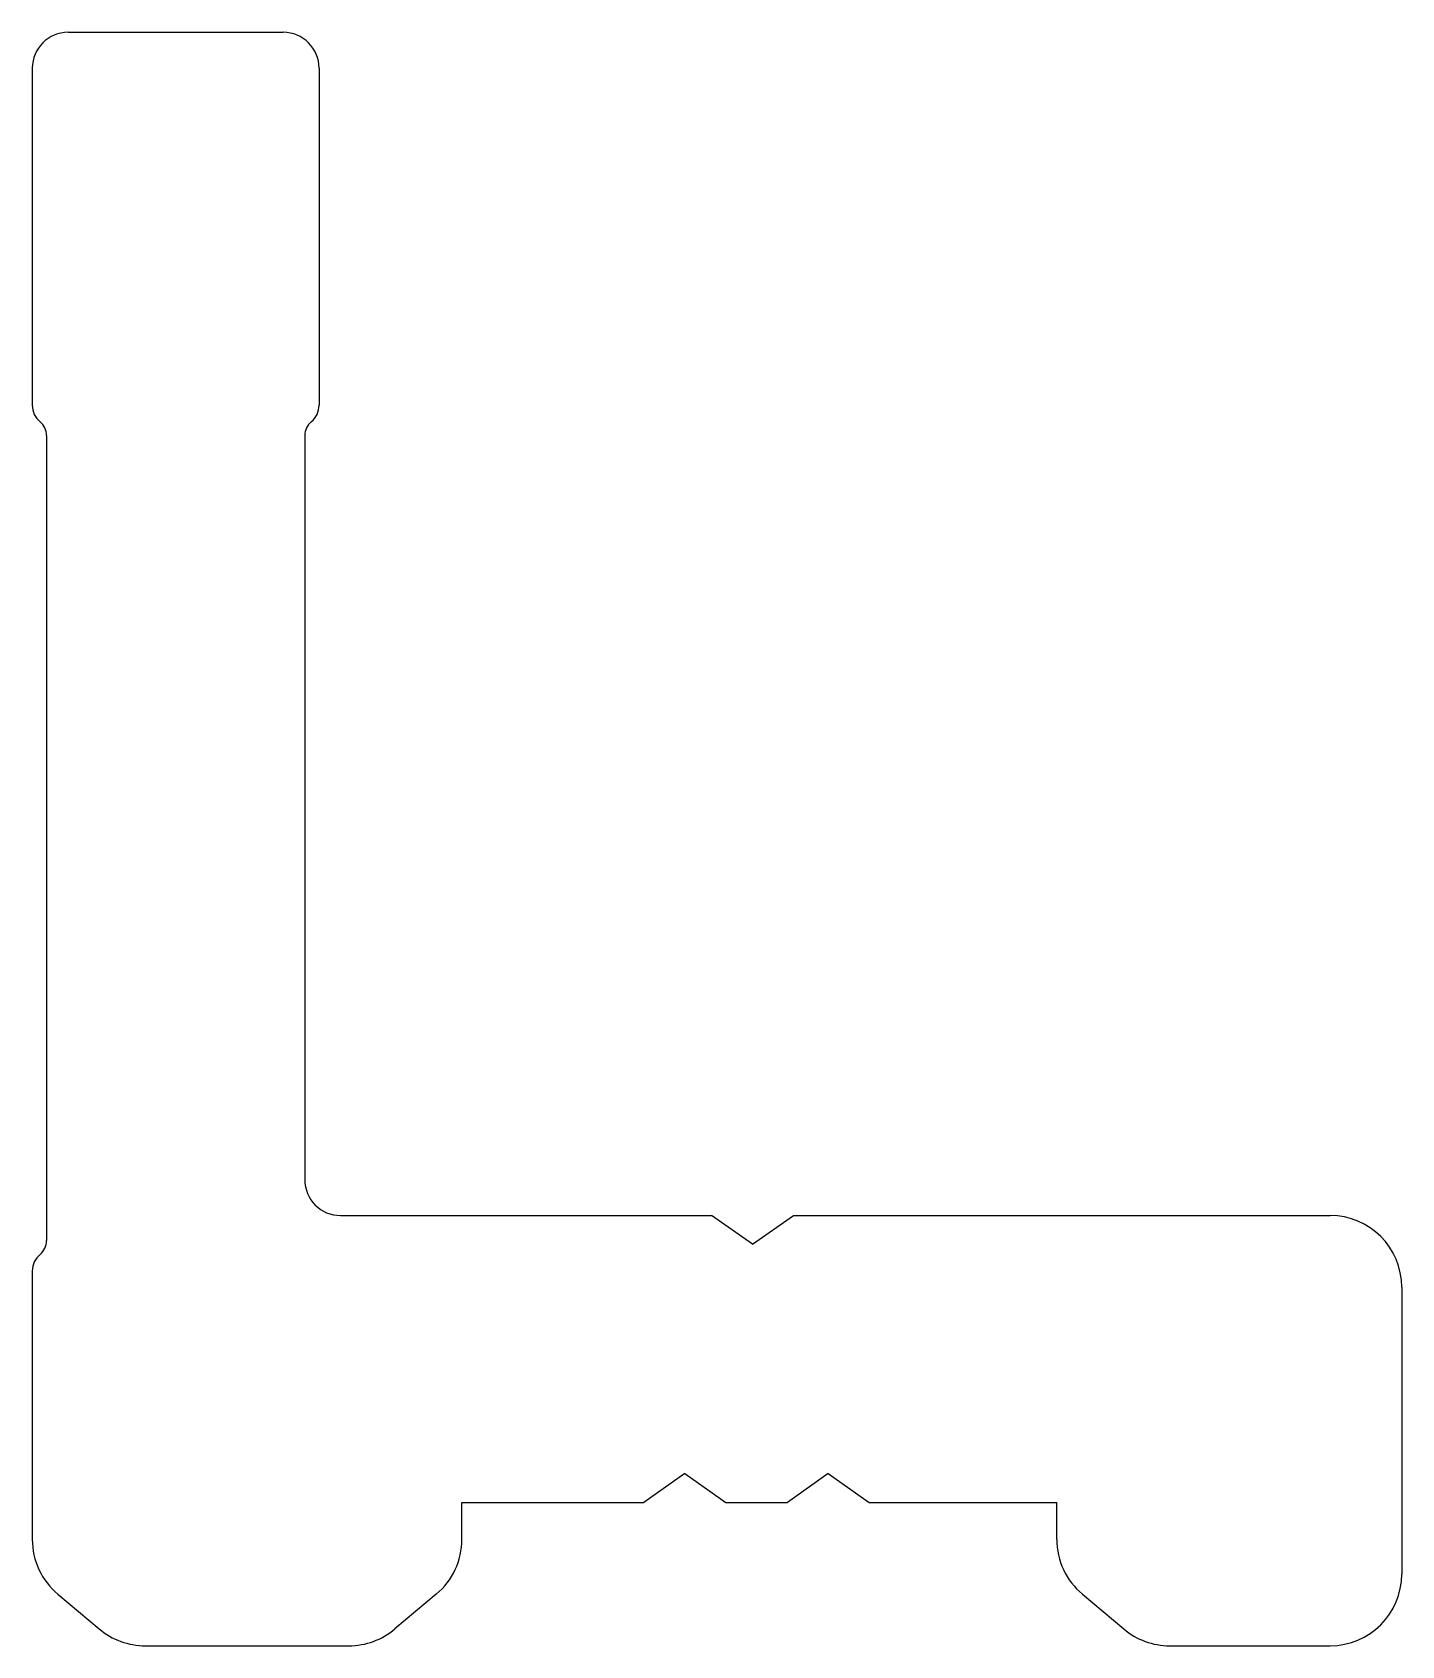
# Model space of a CAD drawing. Extents: x 2999.8 to 3018.9, y 1697.8 to 1720.3.
import ezdxf

# ---------------------------------------------------------------- set-up
doc = ezdxf.new("R2010")
doc.units = 0
doc.layers.get('0').update_dxf_attribs({"linetype": 'CONTINUOUS'})

msp = doc.modelspace()

# ---------------------------------------------------------------- linework, layer by layer
for p, q in [((3000.266, 1720.34), (3003.266, 1720.34)), ((2999.766, 1719.84), (2999.766, 1715.14)), ((3003.766, 1719.84), (3003.766, 1715.14)), ((2999.966, 1714.716), (2999.966, 1703.49)), ((3003.566, 1714.716), (3003.566, 1704.34)), ((3004.066, 1703.84), (3009.24, 1703.84)), ((3009.811, 1703.44), (3009.24, 1703.84)), ((3009.811, 1703.44), (3010.383, 1703.84)), ((3010.383, 1703.84), (3017.866, 1703.84)), ((2999.766, 1703.066), (2999.766, 1699.324)), ((3018.866, 1702.84), (3018.866, 1698.84)), ((3008.868, 1700.24), (3008.297, 1699.84)), ((3008.868, 1700.24), (3009.439, 1699.84)), ((3010.868, 1700.24), (3010.297, 1699.84)), ((3010.868, 1700.24), (3011.439, 1699.84)), ((3005.758, 1699.324), (3005.758, 1699.84)), ((3005.758, 1699.84), (3008.297, 1699.84)), ((3009.439, 1699.84), (3010.297, 1699.84)), ((3011.439, 1699.84), (3014.055, 1699.84)), ((3014.055, 1699.324), (3014.055, 1699.84)), ((3000.123, 1698.558), (3000.7, 1698.074)), ((3005.4, 1698.558), (3004.824, 1698.074)), ((3014.412, 1698.558), (3014.988, 1698.074)), ((3001.343, 1697.84), (3004.181, 1697.84)), ((3015.631, 1697.84), (3017.866, 1697.84))]:
    msp.add_line(p, q)
for centre, radius, start, end in [((3000.266, 1719.84), 0.5, 90, 180), ((3003.266, 1719.84), 0.5, 0, 90), ((3000.066, 1715.14), 0.3, 180, 230.4788), ((3003.466, 1715.14), 0.3, 309.5212, 360), ((2999.716, 1714.716), 0.25, 0, 50.4788), ((3003.816, 1714.716), 0.25, 129.5212, 180), ((3004.066, 1704.34), 0.5, 180, 270), ((3017.866, 1702.84), 1, 0, 90), ((2999.716, 1703.49), 0.25, 309.5212, 0), ((3000.066, 1703.066), 0.3, 129.5212, 180), ((3000.766, 1699.324), 1, 180, 230), ((3004.758, 1699.324), 1, 310, 0), ((3015.055, 1699.324), 1, 180, 230), ((3017.866, 1698.84), 1, 270, 0), ((3001.343, 1698.84), 1, 230, 270), ((3004.181, 1698.84), 1, 270, 310), ((3015.631, 1698.84), 1, 230, 270)]:
    msp.add_arc(centre, radius, start, end)

doc.saveas('drawing.dxf')
